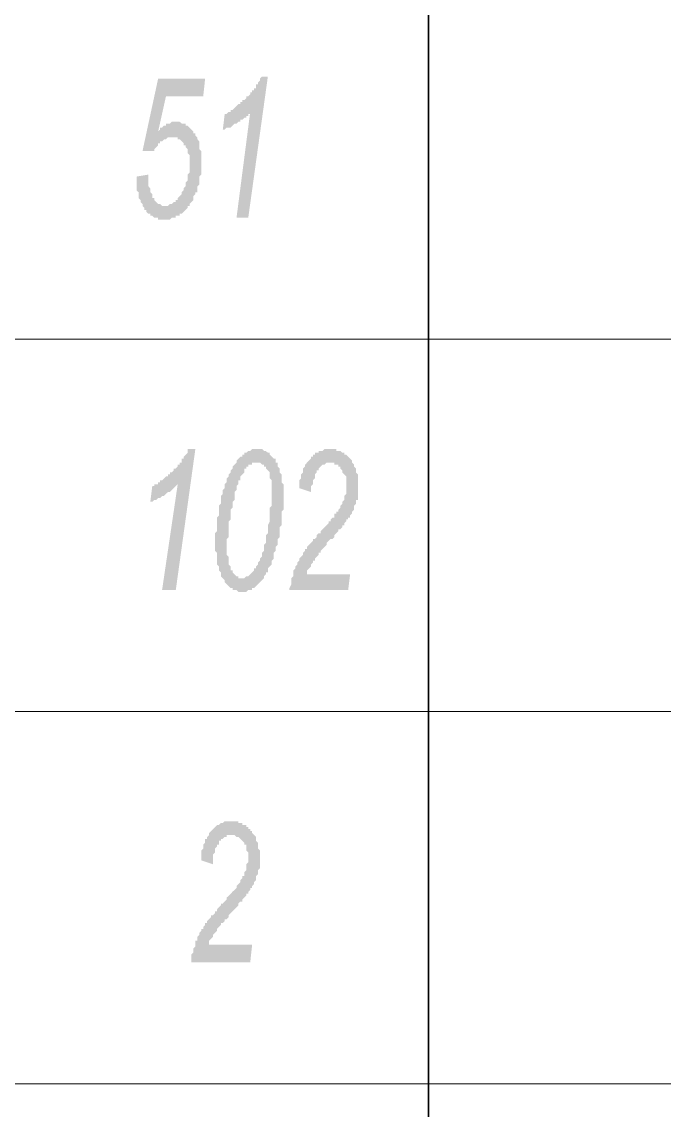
# Model space of a CAD drawing. Header units: millimetres. Extents: x 1372 to 666090, y 1285 to 31551.
# Drawn here: x 633762 to 635130, y 21883 to 24200 of the extents above; entities that cross this region are included whole.
import ezdxf

# ---------------------------------------------------------------- set-up
doc = ezdxf.new("R2010")
doc.units = ezdxf.units.MM
doc.layers.add('PDF _0', color=7, linetype='Continuous')
doc.layers.add('PDF _75-АЗ Штамп', color=7, linetype='Continuous')

msp = doc.modelspace()

# ---------------------------------------------------------------- hatches: boundary and pattern name
at = {"layer": 'PDF _75-АЗ Штамп', "transparency": 33554559}
for points in [[(634006.8, 23870.4), (634031.9, 23874.6), (634031.9, 23866.3), (634031.9, 23862.1), (634031.9, 23862.1), (634031.9, 23857.9), (634031.9, 23853.7), (634031.9, 23849.6), (634036, 23845.4), (634036, 23845.4), (634036, 23841.2), (634036, 23837.1), (634040.2, 23832.9), (634040.2, 23828.7), (634040.2, 23824.5), (634044.4, 23824.5), (634044.4, 23820.4), (634048.6, 23816.2), (634048.6, 23816.2), (634052.7, 23812), (634056.9, 23812), (634056.9, 23812), (634061.1, 23807.9), (634065.2, 23807.9), (634065.2, 23807.9), (634065.2, 23807.9), (634069.4, 23807.9), (634073.6, 23807.9), (634073.6, 23807.9), (634077.8, 23812), (634081.9, 23812), (634081.9, 23812), (634086.1, 23816.2), (634090.3, 23816.2), (634090.3, 23820.4), (634090.3, 23820.4), (634094.4, 23820.4), (634094.4, 23824.5), (634098.6, 23828.7), (634098.6, 23828.7), (634102.8, 23832.9), (634102.8, 23837.1), (634107, 23841.2), (634107, 23841.2), (634107, 23845.4), (634111.1, 23849.6), (634111.1, 23853.7), (634111.1, 23853.7), (634111.1, 23857.9), (634115.3, 23862.1), (634115.3, 23866.3), (634115.3, 23870.4), (634115.3, 23874.6), (634119.5, 23878.8), (634119.5, 23882.9), (634119.5, 23887.1), (634119.5, 23891.3), (634119.5, 23895.5), (634119.5, 23899.6), (634119.5, 23899.6), (634119.5, 23903.8), (634119.5, 23908), (634119.5, 23912.1), (634119.5, 23916.3), (634115.3, 23920.5), (634115.3, 23924.7), (634115.3, 23928.8), (634115.3, 23928.8), (634111.1, 23933), (634111.1, 23937.2), (634107, 23937.2), (634107, 23941.3), (634102.8, 23945.5), (634102.8, 23945.5), (634098.6, 23949.7), (634098.6, 23949.7), (634094.4, 23949.7), (634094.4, 23953.9), (634090.3, 23953.9), (634086.1, 23953.9), (634081.9, 23953.9), (634081.9, 23953.9), (634077.8, 23953.9), (634077.8, 23953.9), (634073.6, 23953.9), (634069.4, 23949.7), (634069.4, 23949.7), (634065.2, 23949.7), (634061.1, 23945.5), (634061.1, 23945.5), (634056.9, 23945.5), (634056.9, 23941.3), (634052.7, 23941.3), (634052.7, 23937.2), (634048.6, 23933), (634048.6, 23933), (634044.4, 23928.8), (634044.4, 23924.7), (634040.2, 23924.7), (634019.4, 23924.7), (634052.7, 24079), (634152.8, 24079), (634148.7, 24041.5), (634069.4, 24041.5), (634052.7, 23966.4), (634056.9, 23970.5), (634056.9, 23974.7), (634061.1, 23974.7), (634061.1, 23974.7), (634065.2, 23978.9), (634069.4, 23978.9), (634069.4, 23983.1), (634069.4, 23983.1), (634073.6, 23983.1), (634077.8, 23983.1), (634077.8, 23983.1), (634081.9, 23987.2), (634086.1, 23987.2), (634086.1, 23987.2), (634090.3, 23987.2), (634094.4, 23987.2), (634094.4, 23987.2), (634098.6, 23987.2), (634102.8, 23983.1), (634102.8, 23983.1), (634107, 23983.1), (634111.1, 23983.1), (634111.1, 23978.9), (634115.3, 23978.9), (634119.5, 23974.7), (634119.5, 23974.7), (634123.6, 23970.5), (634123.6, 23970.5), (634127.8, 23966.4), (634127.8, 23966.4), (634127.8, 23962.2), (634132, 23962.2), (634132, 23958), (634136.2, 23953.9), (634136.2, 23953.9), (634136.2, 23949.7), (634140.3, 23945.5), (634140.3, 23941.3), (634140.3, 23937.2), (634140.3, 23933), (634140.3, 23928.8), (634144.5, 23924.7), (634144.5, 23920.5), (634144.5, 23916.3), (634144.5, 23912.1), (634144.5, 23908), (634144.5, 23903.8), (634144.5, 23903.8), (634144.5, 23899.6), (634144.5, 23895.5), (634144.5, 23891.3), (634144.5, 23887.1), (634144.5, 23882.9), (634144.5, 23878.8), (634144.5, 23874.6), (634140.3, 23870.4), (634140.3, 23866.3), (634140.3, 23862.1), (634140.3, 23857.9), (634140.3, 23853.7), (634136.2, 23849.6), (634136.2, 23845.4), (634136.2, 23841.2), (634136.2, 23837.1), (634132, 23837.1), (634132, 23832.9), (634127.8, 23828.7), (634127.8, 23824.5), (634127.8, 23820.4), (634123.6, 23816.2), (634123.6, 23816.2), (634119.5, 23812), (634119.5, 23807.9), (634115.3, 23807.9), (634115.3, 23803.7), (634111.1, 23799.5), (634111.1, 23799.5), (634107, 23795.3), (634107, 23795.3), (634102.8, 23791.2), (634098.6, 23791.2), (634098.6, 23787), (634094.4, 23787), (634090.3, 23787), (634090.3, 23782.8), (634086.1, 23782.8), (634086.1, 23782.8), (634081.9, 23782.8), (634077.8, 23778.7), (634077.8, 23778.7), (634073.6, 23778.7), (634069.4, 23778.7), (634065.2, 23778.7), (634065.2, 23778.7), (634061.1, 23778.7), (634061.1, 23778.7), (634056.9, 23778.7), (634052.7, 23778.7), (634052.7, 23782.8), (634048.6, 23782.8), (634044.4, 23782.8), (634044.4, 23782.8), (634040.2, 23787), (634036, 23787), (634036, 23791.2), (634036, 23791.2), (634031.9, 23791.2), (634027.7, 23795.3), (634027.7, 23799.5), (634023.5, 23799.5), (634023.5, 23803.7), (634019.4, 23807.9), (634019.4, 23807.9), (634019.4, 23812), (634015.2, 23816.2), (634015.2, 23820.4), (634015.2, 23820.4), (634011, 23824.5), (634011, 23828.7), (634011, 23832.9), (634011, 23837.1), (634006.8, 23841.2), (634006.8, 23845.4), (634006.8, 23849.6), (634006.8, 23853.7), (634006.8, 23857.9), (634006.8, 23862.1), (634006.8, 23862.1), (634006.8, 23866.3), (634006.8, 23870.4)], [(634219.6, 23782.8), (634248.8, 24008.1), (634248.8, 24008.1), (634248.8, 24003.9), (634244.6, 24003.9), (634244.6, 23999.7), (634240.4, 23999.7), (634240.4, 23995.6), (634236.3, 23995.6), (634232.1, 23991.4), (634232.1, 23991.4), (634227.9, 23991.4), (634227.9, 23987.2), (634223.7, 23987.2), (634219.6, 23983.1), (634219.6, 23983.1), (634215.4, 23983.1), (634211.2, 23978.9), (634211.2, 23978.9), (634207.1, 23974.7), (634202.9, 23974.7), (634198.7, 23974.7), (634198.7, 23974.7), (634194.5, 23970.5), (634190.4, 23970.5), (634194.5, 24003.9), (634198.7, 24003.9), (634202.9, 24008.1), (634202.9, 24008.1), (634207.1, 24008.1), (634207.1, 24012.3), (634211.2, 24012.3), (634215.4, 24016.4), (634215.4, 24016.4), (634219.6, 24020.6), (634219.6, 24020.6), (634223.7, 24024.8), (634227.9, 24024.8), (634227.9, 24028.9), (634232.1, 24028.9), (634232.1, 24033.1), (634236.3, 24033.1), (634240.4, 24037.3), (634240.4, 24041.5), (634244.6, 24041.5), (634248.8, 24045.6), (634248.8, 24049.8), (634252.9, 24049.8), (634252.9, 24054), (634257.1, 24054), (634257.1, 24058.1), (634261.3, 24058.1), (634261.3, 24062.3), (634261.3, 24062.3), (634261.3, 24066.5), (634265.5, 24066.5), (634265.5, 24070.7), (634269.6, 24074.8), (634269.6, 24079), (634273.8, 24083.2), (634273.8, 24083.2), (634286.3, 24083.2), (634244.6, 23782.8)], [(634061.1, 22990.3), (634094.4, 23215.5), (634094.4, 23215.5), (634090.3, 23211.4), (634090.3, 23211.4), (634086.1, 23207.2), (634086.1, 23207.2), (634081.9, 23203), (634081.9, 23203), (634077.8, 23198.8), (634077.8, 23198.8), (634073.6, 23198.8), (634069.4, 23194.7), (634069.4, 23194.7), (634065.2, 23190.5), (634065.2, 23190.5), (634061.1, 23190.5), (634056.9, 23186.3), (634052.7, 23186.3), (634052.7, 23186.3), (634048.6, 23182.2), (634044.4, 23182.2), (634044.4, 23182.2), (634040.2, 23178), (634036, 23178), (634040.2, 23211.4), (634044.4, 23211.4), (634044.4, 23215.5), (634048.6, 23215.5), (634052.7, 23215.5), (634052.7, 23219.7), (634056.9, 23219.7), (634056.9, 23223.9), (634061.1, 23223.9), (634065.2, 23228), (634065.2, 23228), (634069.4, 23232.2), (634073.6, 23232.2), (634073.6, 23236.4), (634077.8, 23236.4), (634077.8, 23240.6), (634081.9, 23240.6), (634086.1, 23244.7), (634086.1, 23248.9), (634090.3, 23248.9), (634094.4, 23253.1), (634094.4, 23257.2), (634098.6, 23257.2), (634098.6, 23261.4), (634102.8, 23261.4), (634102.8, 23265.6), (634102.8, 23269.8), (634107, 23269.8), (634107, 23269.8), (634107, 23273.9), (634111.1, 23278.1), (634111.1, 23278.1), (634115.3, 23282.3), (634115.3, 23286.4), (634115.3, 23290.6), (634119.5, 23290.6), (634132, 23290.6), (634090.3, 22990.3)], [(634332.2, 22990.3), (634332.2, 22994.4), (634336.4, 23002.8), (634336.4, 23007), (634336.4, 23011.1), (634336.4, 23015.3), (634336.4, 23015.3), (634340.5, 23019.5), (634340.5, 23023.6), (634340.5, 23027.8), (634340.5, 23032), (634344.7, 23036.2), (634344.7, 23036.2), (634344.7, 23040.3), (634348.9, 23044.5), (634348.9, 23048.7), (634348.9, 23048.7), (634353.1, 23052.8), (634353.1, 23057), (634357.2, 23061.2), (634357.2, 23061.2), (634361.4, 23065.4), (634361.4, 23069.5), (634361.4, 23069.5), (634365.6, 23073.7), (634365.6, 23073.7), (634365.6, 23077.9), (634369.7, 23077.9), (634369.7, 23077.9), (634369.7, 23082), (634373.9, 23086.2), (634373.9, 23086.2), (634378.1, 23090.4), (634378.1, 23090.4), (634382.3, 23094.6), (634382.3, 23098.7), (634386.4, 23098.7), (634390.6, 23102.9), (634390.6, 23107.1), (634394.8, 23111.2), (634398.9, 23111.2), (634398.9, 23115.4), (634403.1, 23119.6), (634407.3, 23123.8), (634407.3, 23123.8), (634411.5, 23127.9), (634415.6, 23132.1), (634415.6, 23136.3), (634419.8, 23136.3), (634419.8, 23140.4), (634424, 23144.6), (634428.1, 23144.6), (634428.1, 23148.8), (634428.1, 23153), (634432.3, 23153), (634432.3, 23157.1), (634436.5, 23157.1), (634436.5, 23157.1), (634436.5, 23161.3), (634440.7, 23165.5), (634440.7, 23169.6), (634444.8, 23173.8), (634444.8, 23173.8), (634444.8, 23178), (634449, 23182.2), (634449, 23186.3), (634449, 23190.5), (634449, 23190.5), (634453.2, 23194.7), (634453.2, 23198.8), (634453.2, 23198.8), (634453.2, 23203), (634453.2, 23207.2), (634453.2, 23211.4), (634453.2, 23215.5), (634453.2, 23219.7), (634453.2, 23223.9), (634453.2, 23228), (634453.2, 23232.2), (634449, 23236.4), (634449, 23236.4), (634444.8, 23240.6), (634444.8, 23244.7), (634444.8, 23244.7), (634440.7, 23248.9), (634440.7, 23253.1), (634436.5, 23253.1), (634436.5, 23257.2), (634432.3, 23257.2), (634428.1, 23257.2), (634428.1, 23261.4), (634424, 23261.4), (634419.8, 23261.4), (634419.8, 23261.4), (634415.6, 23261.4), (634411.5, 23261.4), (634411.5, 23261.4), (634407.3, 23257.2), (634403.1, 23257.2), (634403.1, 23257.2), (634398.9, 23253.1), (634398.9, 23253.1), (634394.8, 23248.9), (634394.8, 23244.7), (634390.6, 23244.7), (634390.6, 23240.6), (634390.6, 23240.6), (634386.4, 23236.4), (634386.4, 23232.2), (634386.4, 23228), (634382.3, 23223.9), (634382.3, 23219.7), (634382.3, 23215.5), (634378.1, 23211.4), (634378.1, 23207.2), (634378.1, 23203), (634378.1, 23198.8), (634353.1, 23207.2), (634353.1, 23211.4), (634353.1, 23215.5), (634353.1, 23219.7), (634353.1, 23223.9), (634357.2, 23228), (634357.2, 23232.2), (634357.2, 23232.2), (634357.2, 23236.4), (634361.4, 23240.6), (634361.4, 23244.7), (634361.4, 23248.9), (634365.6, 23253.1), (634365.6, 23253.1), (634365.6, 23257.2), (634369.7, 23261.4), (634369.7, 23261.4), (634373.9, 23265.6), (634373.9, 23265.6), (634378.1, 23269.8), (634378.1, 23273.9), (634382.3, 23273.9), (634382.3, 23278.1), (634386.4, 23278.1), (634386.4, 23282.3), (634390.6, 23282.3), (634394.8, 23282.3), (634394.8, 23286.4), (634398.9, 23286.4), (634398.9, 23286.4), (634403.1, 23286.4), (634407.3, 23290.6), (634411.5, 23290.6), (634411.5, 23290.6), (634415.6, 23290.6), (634419.8, 23290.6), (634419.8, 23290.6), (634424, 23290.6), (634428.1, 23290.6), (634432.3, 23290.6), (634432.3, 23286.4), (634436.5, 23286.4), (634440.7, 23286.4), (634440.7, 23286.4), (634444.8, 23282.3), (634444.8, 23282.3), (634449, 23282.3), (634449, 23278.1), (634453.2, 23278.1), (634457.3, 23273.9), (634457.3, 23273.9), (634461.5, 23269.8), (634461.5, 23269.8), (634465.7, 23265.6), (634465.7, 23261.4), (634469.9, 23257.2), (634469.9, 23257.2), (634469.9, 23253.1), (634474, 23248.9), (634474, 23244.7), (634474, 23240.6), (634474, 23240.6), (634478.2, 23236.4), (634478.2, 23232.2), (634478.2, 23228), (634478.2, 23223.9), (634478.2, 23219.7), (634478.2, 23215.5), (634478.2, 23211.4), (634478.2, 23211.4), (634478.2, 23207.2), (634478.2, 23203), (634478.2, 23198.8), (634478.2, 23194.7), (634478.2, 23190.5), (634478.2, 23186.3), (634478.2, 23182.2), (634474, 23182.2), (634474, 23178), (634474, 23173.8), (634469.9, 23169.6), (634469.9, 23165.5), (634469.9, 23161.3), (634465.7, 23157.1), (634465.7, 23153), (634465.7, 23153), (634465.7, 23153), (634461.5, 23148.8), (634461.5, 23148.8), (634461.5, 23148.8), (634461.5, 23144.6), (634457.3, 23144.6), (634457.3, 23140.4), (634453.2, 23140.4), (634453.2, 23136.3), (634453.2, 23136.3), (634449, 23132.1), (634449, 23127.9), (634444.8, 23127.9), (634444.8, 23123.8), (634440.7, 23119.6), (634436.5, 23119.6), (634436.5, 23115.4), (634432.3, 23111.2), (634428.1, 23107.1), (634428.1, 23102.9), (634424, 23098.7), (634419.8, 23098.7), (634415.6, 23094.6), (634411.5, 23090.4), (634411.5, 23086.2), (634407.3, 23082), (634407.3, 23082), (634403.1, 23077.9), (634398.9, 23073.7), (634398.9, 23069.5), (634394.8, 23069.5), (634394.8, 23065.4), (634390.6, 23061.2), (634390.6, 23061.2), (634386.4, 23057), (634386.4, 23057), (634386.4, 23052.8), (634382.3, 23052.8), (634382.3, 23048.7), (634378.1, 23044.5), (634378.1, 23040.3), (634373.9, 23036.2), (634373.9, 23036.2), (634369.7, 23032), (634369.7, 23027.8), (634369.7, 23023.6), (634461.5, 23023.6), (634457.3, 22990.3)], [(634123.6, 22197.7), (634123.6, 22206), (634123.6, 22210.2), (634123.6, 22214.4), (634127.8, 22218.6), (634127.8, 22222.7), (634127.8, 22226.9), (634127.8, 22226.9), (634132, 22231.1), (634132, 22235.2), (634132, 22239.4), (634132, 22243.6), (634136.2, 22243.6), (634136.2, 22247.8), (634136.2, 22251.9), (634140.3, 22256.1), (634140.3, 22256.1), (634140.3, 22260.3), (634144.5, 22264.4), (634144.5, 22268.6), (634148.7, 22268.6), (634148.7, 22272.8), (634152.8, 22277), (634152.8, 22277), (634152.8, 22281.1), (634157, 22281.1), (634157, 22285.3), (634157, 22285.3), (634161.2, 22289.5), (634161.2, 22289.5), (634165.3, 22293.6), (634165.3, 22293.6), (634165.3, 22297.8), (634169.5, 22297.8), (634173.7, 22302), (634173.7, 22306.2), (634177.9, 22306.2), (634177.9, 22310.3), (634182, 22314.5), (634186.2, 22318.7), (634186.2, 22322.8), (634190.4, 22322.8), (634194.5, 22327), (634198.7, 22331.2), (634198.7, 22331.2), (634198.7, 22335.4), (634202.9, 22339.5), (634207.1, 22343.7), (634207.1, 22343.7), (634211.2, 22347.9), (634215.4, 22352), (634215.4, 22352), (634219.6, 22356.2), (634219.6, 22360.4), (634219.6, 22360.4), (634223.7, 22364.6), (634223.7, 22364.6), (634223.7, 22364.6), (634227.9, 22368.7), (634227.9, 22372.9), (634232.1, 22377.1), (634232.1, 22381.2), (634236.3, 22381.2), (634236.3, 22385.4), (634236.3, 22389.6), (634240.4, 22393.8), (634240.4, 22397.9), (634240.4, 22397.9), (634240.4, 22402.1), (634240.4, 22406.3), (634244.6, 22410.4), (634244.6, 22414.6), (634244.6, 22418.8), (634244.6, 22418.8), (634244.6, 22423), (634244.6, 22427.1), (634244.6, 22431.3), (634240.4, 22435.5), (634240.4, 22439.6), (634240.4, 22443.8), (634240.4, 22448), (634236.3, 22448), (634236.3, 22452.2), (634232.1, 22456.3), (634232.1, 22456.3), (634227.9, 22460.5), (634227.9, 22460.5), (634223.7, 22464.7), (634223.7, 22464.7), (634219.6, 22464.7), (634215.4, 22468.8), (634215.4, 22468.8), (634211.2, 22468.8), (634207.1, 22468.8), (634207.1, 22468.8), (634202.9, 22468.8), (634198.7, 22468.8), (634198.7, 22464.7), (634194.5, 22464.7), (634194.5, 22464.7), (634190.4, 22460.5), (634186.2, 22460.5), (634186.2, 22456.3), (634182, 22456.3), (634182, 22452.2), (634182, 22448), (634177.9, 22448), (634177.9, 22443.8), (634173.7, 22439.6), (634173.7, 22435.5), (634173.7, 22431.3), (634173.7, 22431.3), (634169.5, 22427.1), (634169.5, 22423), (634169.5, 22414.6), (634169.5, 22410.4), (634169.5, 22406.3), (634144.5, 22414.6), (634144.5, 22418.8), (634144.5, 22423), (634144.5, 22427.1), (634144.5, 22431.3), (634144.5, 22435.5), (634148.7, 22439.6), (634148.7, 22443.8), (634148.7, 22443.8), (634148.7, 22448), (634152.8, 22452.2), (634152.8, 22456.3), (634152.8, 22460.5), (634157, 22460.5), (634157, 22464.7), (634161.2, 22468.8), (634161.2, 22473), (634161.2, 22473), (634165.3, 22477.2), (634165.3, 22477.2), (634169.5, 22481.4), (634169.5, 22481.4), (634173.7, 22485.5), (634173.7, 22485.5), (634177.9, 22489.7), (634182, 22489.7), (634182, 22489.7), (634186.2, 22493.9), (634186.2, 22493.9), (634190.4, 22493.9), (634194.5, 22498), (634194.5, 22498), (634198.7, 22498), (634202.9, 22498), (634207.1, 22498), (634207.1, 22498), (634211.2, 22498), (634215.4, 22498), (634215.4, 22498), (634219.6, 22498), (634223.7, 22498), (634223.7, 22493.9), (634227.9, 22493.9), (634232.1, 22493.9), (634232.1, 22489.7), (634236.3, 22489.7), (634240.4, 22489.7), (634240.4, 22485.5), (634244.6, 22485.5), (634244.6, 22481.4), (634248.8, 22481.4), (634248.8, 22477.2), (634252.9, 22477.2), (634252.9, 22473), (634257.1, 22468.8), (634257.1, 22468.8), (634261.3, 22464.7), (634261.3, 22460.5), (634261.3, 22456.3), (634265.5, 22452.2), (634265.5, 22452.2), (634265.5, 22448), (634265.5, 22443.8), (634265.5, 22439.6), (634269.6, 22435.5), (634269.6, 22431.3), (634269.6, 22427.1), (634269.6, 22423), (634269.6, 22418.8), (634269.6, 22418.8), (634269.6, 22414.6), (634269.6, 22410.4), (634269.6, 22406.3), (634269.6, 22402.1), (634269.6, 22397.9), (634265.5, 22393.8), (634265.5, 22393.8), (634265.5, 22389.6), (634265.5, 22385.4), (634261.3, 22381.2), (634261.3, 22377.1), (634261.3, 22372.9), (634257.1, 22368.7), (634257.1, 22364.6), (634252.9, 22360.4), (634252.9, 22360.4), (634252.9, 22360.4), (634252.9, 22360.4), (634252.9, 22356.2), (634248.8, 22356.2), (634248.8, 22352), (634248.8, 22352), (634244.6, 22347.9), (634244.6, 22347.9), (634244.6, 22343.7), (634240.4, 22343.7), (634240.4, 22339.5), (634236.3, 22335.4), (634236.3, 22335.4), (634232.1, 22331.2), (634232.1, 22327), (634227.9, 22327), (634223.7, 22322.8), (634223.7, 22318.7), (634219.6, 22314.5), (634215.4, 22310.3), (634215.4, 22310.3), (634211.2, 22306.2), (634207.1, 22302), (634202.9, 22297.8), (634202.9, 22293.6), (634198.7, 22289.5), (634194.5, 22289.5), (634194.5, 22285.3), (634190.4, 22281.1), (634186.2, 22281.1), (634186.2, 22277), (634182, 22272.8), (634182, 22272.8), (634177.9, 22268.6), (634177.9, 22264.4), (634177.9, 22264.4), (634173.7, 22260.3), (634173.7, 22260.3), (634169.5, 22256.1), (634169.5, 22251.9), (634165.3, 22247.8), (634165.3, 22247.8), (634161.2, 22243.6), (634161.2, 22239.4), (634161.2, 22235.2), (634157, 22235.2), (634252.9, 22235.2), (634248.8, 22197.7)]]:
    msp.add_hatch(color=256, dxfattribs=at).paths.add_polyline_path(points)
h = msp.add_hatch(color=256, dxfattribs=at)
h.paths.add_polyline_path([(634173.7, 23090.4), (634173.7, 23094.6), (634173.7, 23098.7), (634173.7, 23102.9), (634173.7, 23107.1), (634173.7, 23111.2), (634177.9, 23115.4), (634177.9, 23119.6), (634177.9, 23123.8), (634177.9, 23123.8), (634177.9, 23127.9), (634177.9, 23132.1), (634177.9, 23136.3), (634177.9, 23140.4), (634177.9, 23144.6), (634182, 23148.8), (634182, 23153), (634182, 23157.1), (634182, 23161.3), (634182, 23165.5), (634182, 23169.6), (634186.2, 23173.8), (634186.2, 23178), (634186.2, 23182.2), (634186.2, 23190.5), (634190.4, 23194.7), (634190.4, 23194.7), (634190.4, 23198.8), (634190.4, 23203), (634194.5, 23207.2), (634194.5, 23211.4), (634194.5, 23215.5), (634198.7, 23219.7), (634198.7, 23219.7), (634198.7, 23223.9), (634198.7, 23228), (634198.7, 23228), (634202.9, 23232.2), (634202.9, 23236.4), (634207.1, 23240.6), (634207.1, 23244.7), (634211.2, 23248.9), (634211.2, 23248.9), (634211.2, 23253.1), (634215.4, 23257.2), (634215.4, 23257.2), (634219.6, 23261.4), (634219.6, 23265.6), (634219.6, 23265.6), (634223.7, 23269.8), (634223.7, 23269.8), (634227.9, 23273.9), (634232.1, 23273.9), (634232.1, 23278.1), (634236.3, 23278.1), (634236.3, 23282.3), (634240.4, 23282.3), (634240.4, 23282.3), (634244.6, 23286.4), (634244.6, 23286.4), (634248.8, 23286.4), (634252.9, 23290.6), (634252.9, 23290.6), (634257.1, 23290.6), (634261.3, 23290.6), (634261.3, 23290.6), (634265.5, 23290.6), (634269.6, 23290.6), (634273.8, 23290.6), (634273.8, 23290.6), (634278, 23286.4), (634278, 23286.4), (634282.1, 23286.4), (634286.3, 23282.3), (634286.3, 23282.3), (634290.5, 23282.3), (634290.5, 23278.1), (634294.7, 23273.9), (634294.7, 23273.9), (634298.8, 23269.8), (634303, 23269.8), (634303, 23265.6), (634303, 23261.4), (634307.2, 23261.4), (634307.2, 23257.2), (634307.2, 23253.1), (634311.3, 23248.9), (634311.3, 23248.9), (634311.3, 23244.7), (634311.3, 23240.6), (634315.5, 23236.4), (634315.5, 23232.2), (634315.5, 23228), (634315.5, 23223.9), (634315.5, 23219.7), (634319.7, 23215.5), (634319.7, 23211.4), (634319.7, 23207.2), (634319.7, 23203), (634319.7, 23198.8), (634319.7, 23194.7), (634319.7, 23190.5), (634319.7, 23186.3), (634319.7, 23182.2), (634319.7, 23178), (634319.7, 23173.8), (634319.7, 23169.6), (634319.7, 23165.5), (634319.7, 23161.3), (634315.5, 23157.1), (634315.5, 23153), (634315.5, 23153), (634315.5, 23148.8), (634315.5, 23144.6), (634315.5, 23140.4), (634315.5, 23136.3), (634315.5, 23132.1), (634315.5, 23127.9), (634311.3, 23123.8), (634311.3, 23119.6), (634311.3, 23115.4), (634311.3, 23111.2), (634311.3, 23107.1), (634311.3, 23102.9), (634307.2, 23098.7), (634307.2, 23094.6), (634307.2, 23094.6), (634307.2, 23090.4), (634307.2, 23086.2), (634303, 23082), (634303, 23077.9), (634303, 23073.7), (634298.8, 23069.5), (634298.8, 23065.4), (634298.8, 23061.2), (634298.8, 23057), (634294.7, 23052.8), (634294.7, 23048.7), (634294.7, 23044.5), (634290.5, 23040.3), (634290.5, 23040.3), (634286.3, 23036.2), (634286.3, 23032), (634286.3, 23027.8), (634282.1, 23027.8), (634282.1, 23023.6), (634278, 23019.5), (634278, 23019.5), (634278, 23015.3), (634273.8, 23011.1), (634273.8, 23011.1), (634269.6, 23007), (634269.6, 23007), (634265.5, 23002.8), (634265.5, 23002.8), (634261.3, 22998.6), (634261.3, 22998.6), (634257.1, 22994.4), (634252.9, 22994.4), (634252.9, 22990.3), (634248.8, 22990.3), (634244.6, 22990.3), (634244.6, 22990.3), (634240.4, 22986.1), (634236.3, 22986.1), (634236.3, 22986.1), (634232.1, 22986.1), (634232.1, 22986.1), (634227.9, 22986.1), (634223.7, 22986.1), (634223.7, 22986.1), (634219.6, 22990.3), (634215.4, 22990.3), (634215.4, 22990.3), (634211.2, 22990.3), (634211.2, 22994.4), (634207.1, 22994.4), (634202.9, 22998.6), (634202.9, 22998.6), (634198.7, 23002.8), (634198.7, 23002.8), (634194.5, 23007), (634194.5, 23011.1), (634190.4, 23015.3), (634190.4, 23015.3), (634186.2, 23019.5), (634186.2, 23023.6), (634186.2, 23023.6), (634186.2, 23027.8), (634182, 23032), (634182, 23036.2), (634182, 23036.2), (634182, 23040.3), (634177.9, 23044.5), (634177.9, 23048.7), (634177.9, 23052.8), (634177.9, 23057), (634177.9, 23061.2), (634177.9, 23065.4), (634177.9, 23069.5), (634173.7, 23073.7), (634173.7, 23077.9), (634173.7, 23086.2), (634173.7, 23090.4), (634173.7, 23090.4)], flags=0)
h.paths.add_polyline_path([(634198.7, 23082), (634198.7, 23073.7), (634198.7, 23069.5), (634198.7, 23065.4), (634202.9, 23061.2), (634202.9, 23057), (634202.9, 23052.8), (634202.9, 23048.7), (634202.9, 23044.5), (634202.9, 23044.5), (634207.1, 23040.3), (634207.1, 23036.2), (634207.1, 23032), (634211.2, 23032), (634211.2, 23027.8), (634215.4, 23023.6), (634215.4, 23023.6), (634219.6, 23019.5), (634219.6, 23019.5), (634223.7, 23019.5), (634223.7, 23015.3), (634227.9, 23015.3), (634232.1, 23015.3), (634232.1, 23015.3), (634236.3, 23015.3), (634236.3, 23015.3), (634240.4, 23019.5), (634240.4, 23019.5), (634244.6, 23019.5), (634248.8, 23023.6), (634248.8, 23023.6), (634252.9, 23027.8), (634252.9, 23027.8), (634257.1, 23032), (634257.1, 23036.2), (634257.1, 23036.2), (634261.3, 23036.2), (634261.3, 23040.3), (634265.5, 23044.5), (634265.5, 23044.5), (634265.5, 23048.7), (634269.6, 23052.8), (634269.6, 23057), (634269.6, 23057), (634273.8, 23061.2), (634273.8, 23065.4), (634273.8, 23069.5), (634278, 23073.7), (634278, 23077.9), (634278, 23082), (634278, 23086.2), (634282.1, 23090.4), (634282.1, 23094.6), (634282.1, 23098.7), (634282.1, 23102.9), (634282.1, 23107.1), (634286.3, 23111.2), (634286.3, 23115.4), (634286.3, 23119.6), (634286.3, 23123.8), (634286.3, 23127.9), (634290.5, 23136.3), (634290.5, 23140.4), (634290.5, 23144.6), (634290.5, 23148.8), (634290.5, 23153), (634290.5, 23157.1), (634290.5, 23161.3), (634290.5, 23165.5), (634294.7, 23169.6), (634294.7, 23173.8), (634294.7, 23178), (634294.7, 23178), (634294.7, 23182.2), (634294.7, 23186.3), (634294.7, 23190.5), (634294.7, 23194.7), (634294.7, 23198.8), (634294.7, 23198.8), (634294.7, 23207.2), (634294.7, 23211.4), (634294.7, 23215.5), (634294.7, 23219.7), (634294.7, 23223.9), (634290.5, 23228), (634290.5, 23232.2), (634290.5, 23236.4), (634290.5, 23236.4), (634290.5, 23240.6), (634286.3, 23244.7), (634286.3, 23244.7), (634282.1, 23248.9), (634282.1, 23253.1), (634278, 23253.1), (634278, 23257.2), (634273.8, 23257.2), (634273.8, 23257.2), (634269.6, 23261.4), (634265.5, 23261.4), (634265.5, 23261.4), (634261.3, 23261.4), (634261.3, 23261.4), (634257.1, 23261.4), (634252.9, 23261.4), (634252.9, 23257.2), (634248.8, 23257.2), (634244.6, 23257.2), (634244.6, 23253.1), (634240.4, 23253.1), (634240.4, 23248.9), (634236.3, 23248.9), (634236.3, 23244.7), (634236.3, 23240.6), (634232.1, 23236.4), (634232.1, 23236.4), (634227.9, 23232.2), (634227.9, 23228), (634227.9, 23223.9), (634223.7, 23223.9), (634223.7, 23219.7), (634223.7, 23215.5), (634219.6, 23211.4), (634219.6, 23211.4), (634219.6, 23207.2), (634219.6, 23203), (634215.4, 23198.8), (634215.4, 23194.7), (634215.4, 23190.5), (634215.4, 23186.3), (634215.4, 23182.2), (634211.2, 23178), (634211.2, 23173.8), (634211.2, 23169.6), (634211.2, 23165.5), (634207.1, 23161.3), (634207.1, 23157.1), (634207.1, 23148.8), (634207.1, 23144.6), (634207.1, 23140.4), (634202.9, 23136.3), (634202.9, 23132.1), (634202.9, 23127.9), (634202.9, 23123.8), (634202.9, 23119.6), (634202.9, 23115.4), (634202.9, 23111.2), (634202.9, 23107.1), (634202.9, 23102.9), (634198.7, 23098.7), (634198.7, 23094.6), (634198.7, 23090.4), (634198.7, 23086.2), (634198.7, 23082), (634198.7, 23082), (634198.7, 23082)], flags=0)

# ---------------------------------------------------------------- linework, layer by layer
at = {"layer": 'PDF _0', "lineweight": 35}
msp.add_lwpolyline([(634628.4, 19565.6), (634628.4, 28972)], close=True, dxfattribs=at)
at = {"layer": 'PDF _0', "lineweight": 18}
for points in [[(638090.6, 23524.2), (619774, 23524.2)], [(638090.6, 22731.6), (619774, 22731.6)], [(638090.6, 21939.1), (619774, 21939.1)]]:
    msp.add_lwpolyline(points, close=True, dxfattribs=at)

doc.saveas('drawing.dxf')
